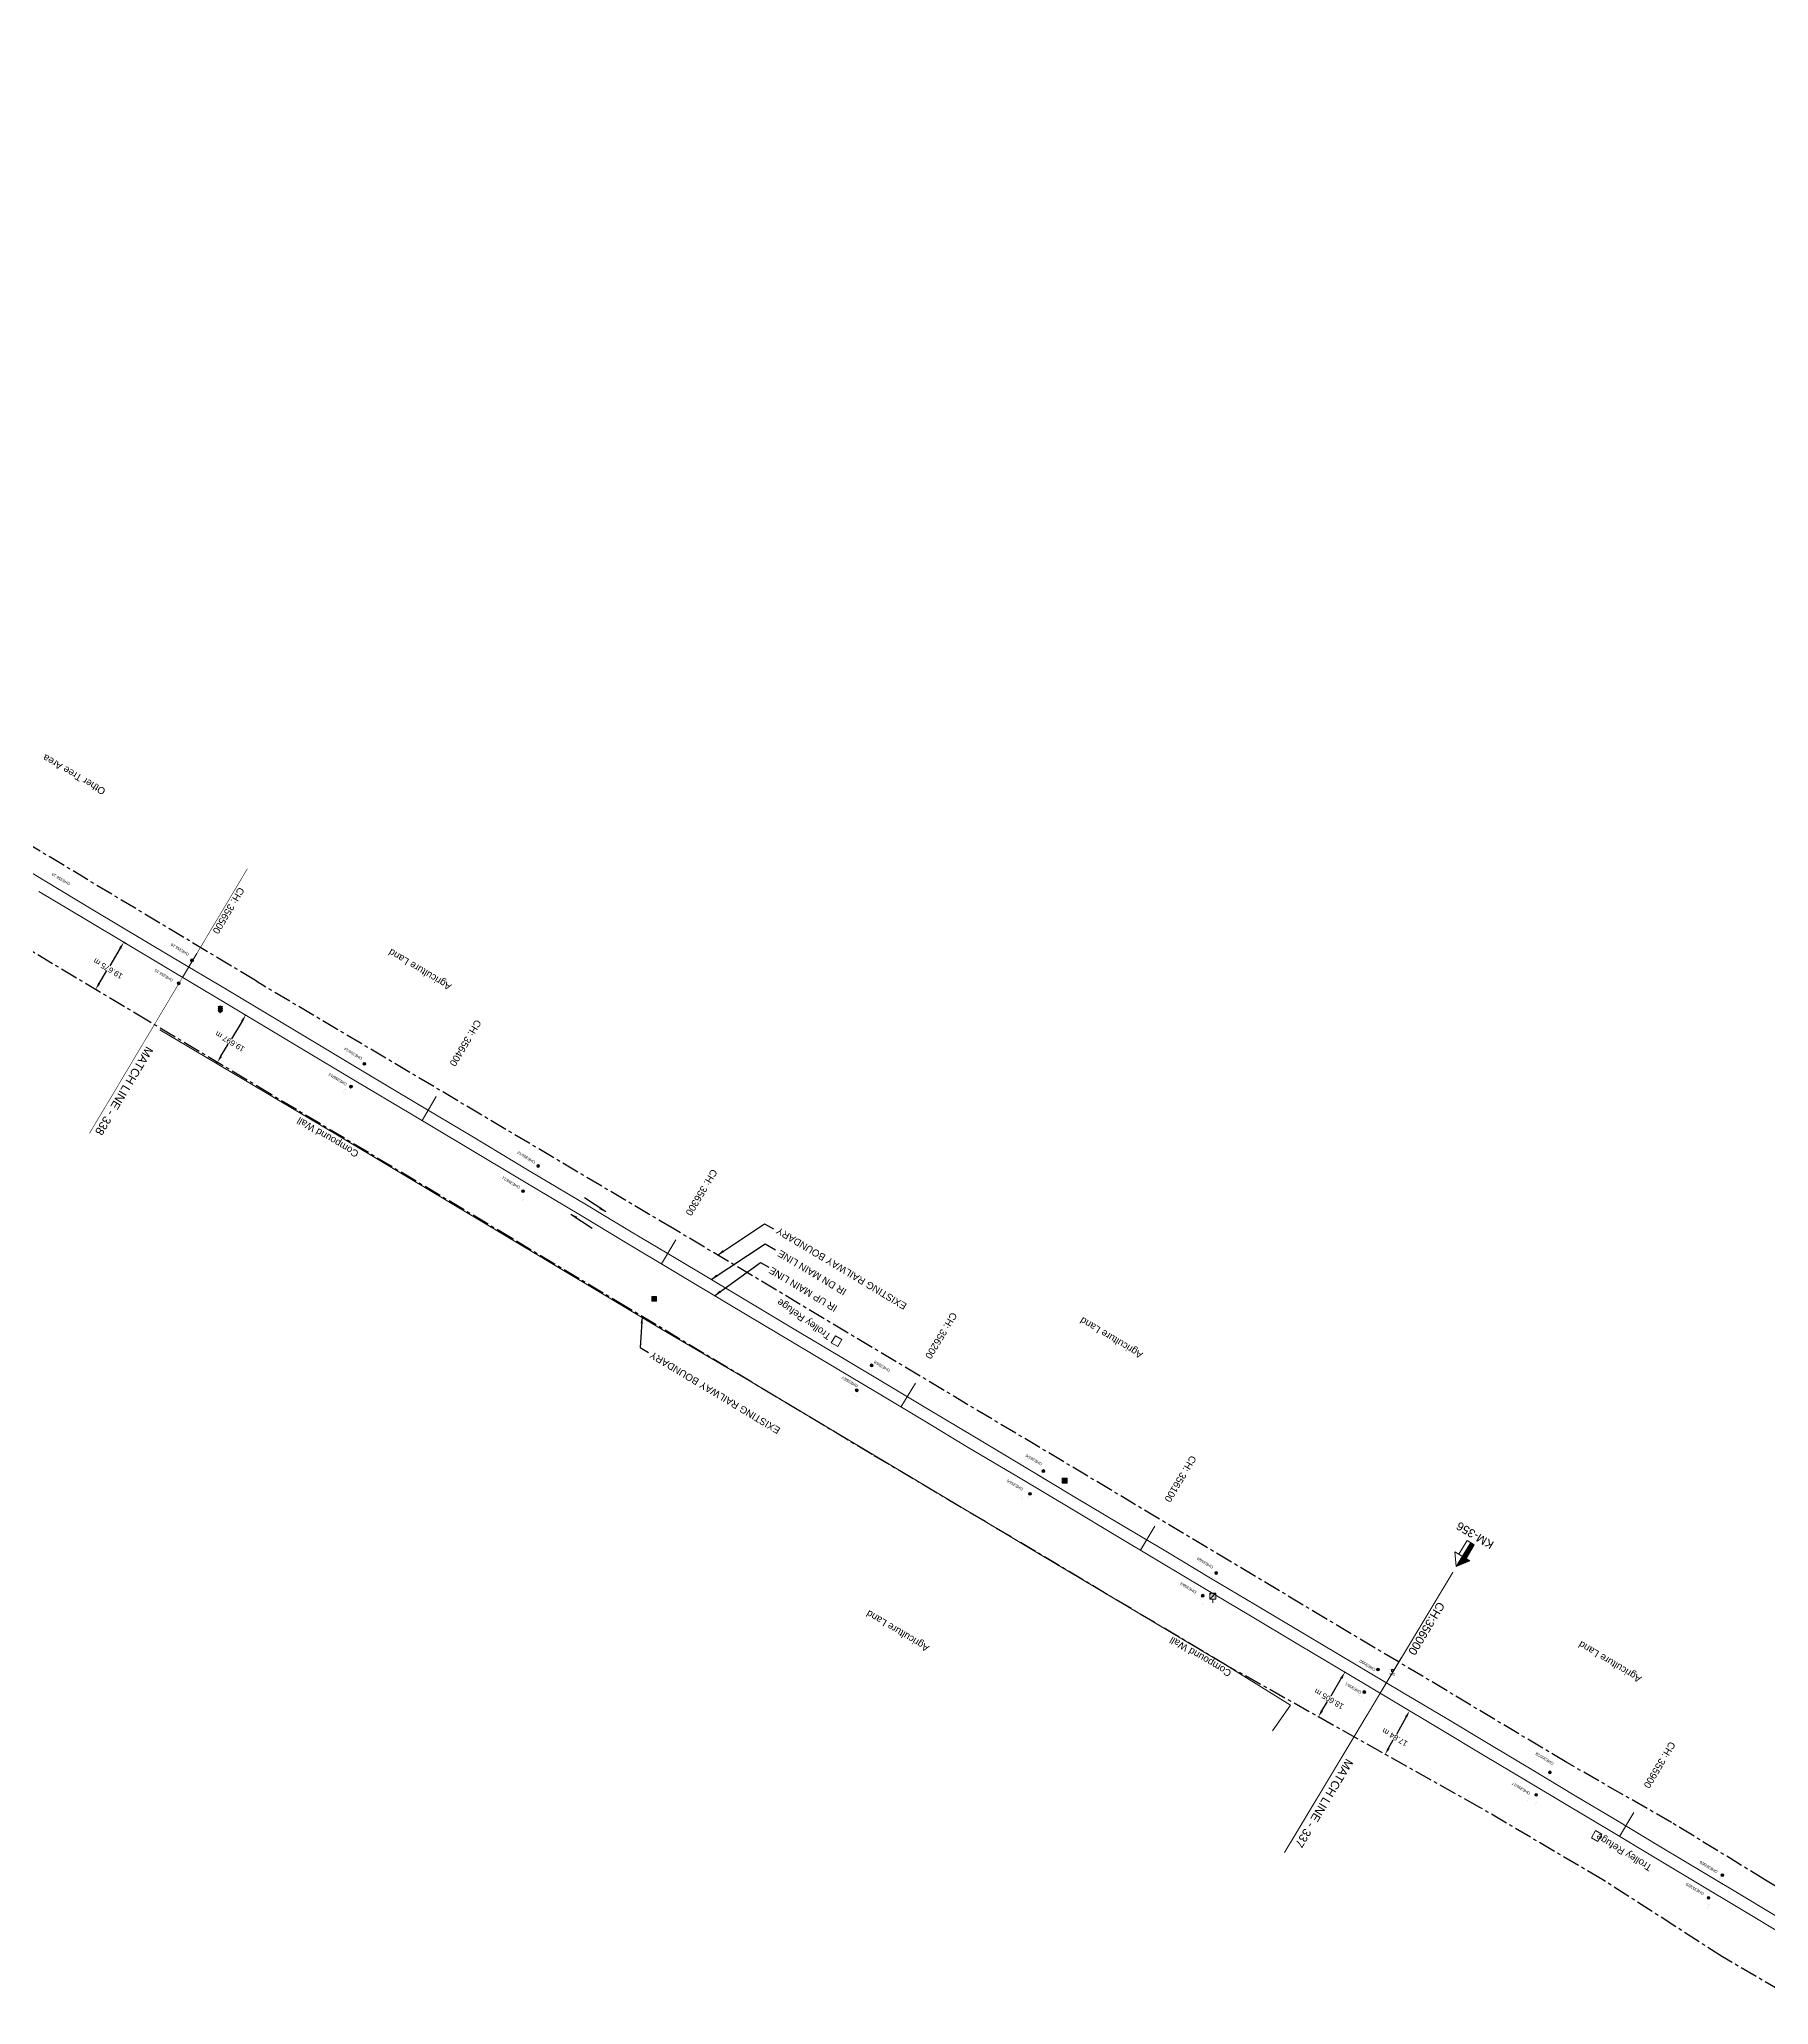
# Model space of a CAD drawing. Header units: metres. Extents: x 593168 to 611286, y 3401475 to 3412398.
# Drawn here: x 597054 to 597673, y 3409625 to 3410329 of the extents above; entities that cross this region are included whole.
import ezdxf
from ezdxf.enums import TextEntityAlignment as Align

# ---------------------------------------------------------------- set-up
doc = ezdxf.new("R2010")
doc.units = ezdxf.units.M
doc.header["$MEASUREMENT"] = 0
doc.linetypes.add('CENTER', pattern=[2, 1.25, -0.25, 0.25, -0.25])
doc.linetypes.add('PHANTOM2', pattern=[1.25, 0.625, -0.125, 0.125, -0.125, 0.125, -0.125])
doc.layers.get('Defpoints').update_dxf_attribs({"lineweight": 0})
for name, color, linetype, lineweight in [('Bench_Mark', 7, 'Continuous', 0), ('Compound Wall', 251, 'Continuous', 0), ('DFCC BOUNDARY', 6, 'CENTER', 0), ('Existing IR Chainage', 7, 'Continuous', 0), ('Existing IR Track', 7, 'Continuous', 0), ('GPS', 251, 'Continuous', 0), ('KM STONE', 7, 'Continuous', 0), ('OHE MAST', 8, 'Continuous', 0), ('OHE MAST TEXT', 8, 'Continuous', 0), ('Side Details', 251, 'Continuous', 0), ('Sign Board', 251, 'Continuous', 0), ('Text1', 251, 'Continuous', 0), ('Trolley Stand', 251, 'Continuous', 0), ('WL', 7, 'Continuous', 0)]:
    doc.layers.add(name, color=color, linetype=linetype, lineweight=lineweight)
doc.layers.add('Existing Railway Boundary', color=7, linetype='CENTER')
doc.layers.add('MATCH LINE', color=7, linetype='Continuous')
doc.styles.add('CUT-FILL', font='cut-fill.shx', dxfattribs={"height": 2})
doc.styles.get("Standard").update_dxf_attribs({"font": 'arial.ttf'})
doc.styles.add('street name', font='tahoma.ttf', dxfattribs={"height": 2})
doc.styles.add('Style-Arial', font='arial.ttf')
doc.dimstyles.new('ISO-25', dxfattribs={"dimtxt": 2.5, "dimasz": 2.5, "dimexe": 1.25, "dimexo": 0.625, "dimtad": 1, "dimtxsty": 'Standard', "dimcen": 2.5, "dimadec": 0, "dimazin": 0, "dimtfac": 1, "dimtmove": 0, "dimatfit": 3, "dimfxl": 1, "dimarcsym": 0})
doc.dimstyles.get("Standard").update_dxf_attribs({"dimtxt": 2.5, "dimasz": 0.18, "dimexe": 0.18, "dimexo": 0.0625, "dimgap": 0.09, "dimtad": 0, "dimtih": 1, "dimtoh": 1, "dimdec": 3, "dimzin": 0, "dimdsep": 46, "dimtxsty": 'Standard', "dimcen": 0.09, "dimaunit": 1, "dimadec": 4, "dimazin": 0, "dimtfac": 1, "dimtdec": 3, "dimtofl": 0, "dimtmove": 0, "dimatfit": 3, "dimfxl": 1, "dimtolj": 1, "dimtzin": 0, "dimarcsym": 0})

# ---------------------------------------------------------------- blocks, each defined once
blk = doc.blocks.new('SIG')
for color, points in [(1, [(-0.22, 0.42, 0.180295), (-0.01, 0.33, -0.00255), (0.01, 0.33, -0.00255), (0.02, 0.33, 0.180295), (0.23, 0.42, -0.002654), (0.25, 0.44, 0.184495), (0.33, 0.65, 1.000001), (-0.32, 0.65, 0.184495), (-0.24, 0.44, -0.002654)]), (2, [(0.23, -0.23, -0.002654), (0.25, -0.21, 0.184495), (0.33, 0.01, 1.000001), (-0.32, 0.01, 0.184495), (-0.24, -0.21, -0.002654), (-0.22, -0.23, 0.180295), (-0.01, -0.32, -0.00255), (0.01, -0.32, -0.00255), (0.02, -0.32, 0.180295)]), (3, [(0.23, -0.88, -0.002654), (0.25, -0.86, 0.184495), (0.33, -0.64, 1.000001), (-0.32, -0.64, 0.184495), (-0.24, -0.86, -0.002654), (-0.22, -0.88, 0.395599)])]:
    blk.add_hatch(color=color).paths.add_polyline_path(points)
for p, q in [((-0.31, 0.98), (-0.32, -0.9)), ((0.33, -0.9), (0.32, 0.98))]:
    blk.add_line(p, q)
for points in [[(-0.31, 0.98), (-0.81, 0.98, 0.198758), (-0.42, 0.41, 0.003814), (-0.31, 0.39, 0.003814)], [(-0.31, 0.33), (-0.81, 0.33, 0.198758), (-0.42, -0.23, 0.003727), (-0.32, -0.26, 0.003727)], [(0.32, 0.98), (0.82, 0.98, -0.198758), (0.44, 0.41, -0.003814), (0.32, 0.39, -0.003814)], [(0.32, 0.33), (0.82, 0.33, -0.198758), (0.44, -0.23, -0.003727), (0.33, -0.26, -0.003727)], [(-0.32, -0.32), (-0.81, -0.32, 0.198758), (-0.42, -0.88, 0.003639), (-0.32, -0.9)], [(0.33, -0.32), (0.82, -0.32, -0.198758), (0.44, -0.88, -0.003639), (0.33, -0.9)]]:
    blk.add_lwpolyline(points, format="xyb")
for centre, radius, start, end in [((0.01, 0.91), 0.324, 12.40488, 167.59512), ((0.01, 0.81), 0.357, 27.75781, 152.24219), ((0.01, -0.9), 0.324, 181.45715, 358.54285)]:
    blk.add_arc(centre, radius, start, end)
blk = doc.blocks.new('WL')
at = {"layer": 'WL'}
for p, q in [((1.07, 3.42), (-1.06, 3.42)), ((-1.06, 3.42), (-1.06, 1.29)), ((-1.06, 1.29), (1.07, 1.29)), ((0, 1.29), (0, 0)), ((1.07, 1.29), (1.07, 3.42))]:
    blk.add_line(p, q, dxfattribs=at)
blk.add_lwpolyline([(-1.06, 1.29), (1.07, 3.42)], dxfattribs=at)
at = {"layer": 'WL', "style": 'CUT-FILL'}
for s, p in [('W', (-0.08, 3.25)), ('L', (0.61, 2.26))]:
    blk.add_text(s, height=0.739, rotation=180, dxfattribs=at).set_placement(p)
blk = doc.blocks.new('GPS')
at = {"const_width": 0.0279}
blk.add_lwpolyline([(0.56, -0.56), (-0.56, -0.56), (-0.56, 0.56), (0.56, 0.56)], close=True, dxfattribs=at)
blk.add_lwpolyline([(0.33, -0.33), (-0.33, -0.33), (-0.33, 0.33), (0.33, 0.33)], close=True)
at = {"style": 'street name'}
blk.add_text('GPS', height=0.868, rotation=180, dxfattribs=at).set_placement((1.07, -0.84, -111.29))
blk = doc.blocks.new('KM POST PLAN')
h = blk.add_hatch(color=256)
h.dxf.hatch_style = 1
h.paths.add_polyline_path([(0, -8.5), (-3, -8.5), (-3, -20), (0, -20)])
h.paths.add_polyline_path([(0, -8.5), (0, 0), (-6.3, -8.5)])
for points in [[(0, 0), (-6.3, -8.5), (6.3, -8.5)], [(0, 0), (0, -20)], [(0, 0), (6.3, -8.5)], [(3, -8.5), (3, -20), (-3, -20), (-3, -8.5)]]:
    blk.add_lwpolyline(points)
at = {"style": 'Style-Arial'}
blk.add_attdef('KM-POST', text='', height=6, dxfattribs=at).set_placement((0, -26, -263.9), align=Align.MIDDLE_CENTER)
blk = doc.blocks.new('OHE MAST')
h = blk.add_hatch(color=256)
h.dxf.hatch_style = 1
edge = h.paths.add_edge_path()
edge.add_arc((0, 0), 0.514, 0, 360)
at = {"const_width": 0.01}
for points in [[(1.5, 3.5), (1.5, 2), (-1.5, 2), (-1.5, 3.5)], [(0, 2), (0, 0)]]:
    blk.add_lwpolyline(points, dxfattribs=at)
blk.add_circle((0, 0), 0.514)
blk = doc.blocks.new('*D183')
at = {"layer": 'Defpoints', "color": 0, "linetype": 'ByBlock', "ltscale": 5, "transparency": 16777216}
for p in [(597544.78, 3409729.83), (597535.94, 3409714.34), (597536.06, 3409714.27)]:
    blk.add_point(p, dxfattribs=at)
at = {"layer": 'DFCC BOUNDARY', "color": 0, "linetype": 'ByBlock', "lineweight": -2, "ltscale": 5, "transparency": 16777216}
for p, q in [((597544.67, 3409729.89), (597544.55, 3409729.96)), ((597543.44, 3409727.72), (597539.96, 3409721.5)), ((597535.95, 3409714.33), (597535.83, 3409714.4)), ((597537.16, 3409716.52), (597538.84, 3409719.5))]:
    blk.add_line(p, q, dxfattribs=at)
at = {"layer": 'DFCC BOUNDARY', "color": 0, "linetype": 'ByBlock', "ltscale": 5, "transparency": 16777216}
for points in [[(597543.08, 3409727.92), (597543.8, 3409727.51), (597544.66, 3409729.9)], [(597536.8, 3409716.72), (597537.53, 3409716.31), (597535.94, 3409714.34)]]:
    blk.add_solid(points, dxfattribs=at)
at = {"layer": 'DFCC BOUNDARY', "color": 0, "linetype": 'ByBlock', "ltscale": 5, "transparency": 16777216, "insert": (597539.4, 3409720.5), "char_height": 2, "attachment_point": 5, "rotation": 149, "style": 'Style-Arial'}
blk.add_mtext('\\A1;17.84 m', dxfattribs=at)
blk = doc.blocks.new('TerminatorOpen_0.5')
at = {"color": 0, "linetype": 'ByBlock', "lineweight": -2}
for q in [(-1, 0.25), (-1, 0), (-1, -0.25)]:
    blk.add_line((0, 0), q, dxfattribs=at)
blk = doc.blocks.new('*D184')
at = {"layer": 'Defpoints', "color": 0, "linetype": 'ByBlock', "ltscale": 5, "transparency": 16777216}
for p in [(597521.18, 3409743.93), (597521.5, 3409743.74), (597511.66, 3409727.95)]:
    blk.add_point(p, dxfattribs=at)
at = {"layer": 'DFCC BOUNDARY', "color": 0, "linetype": 'ByBlock', "lineweight": -2, "ltscale": 5, "transparency": 16777216}
for p, q in [((597521.29, 3409743.87), (597521.61, 3409743.68)), ((597520.22, 3409741.59), (597516.41, 3409735.19)), ((597513.26, 3409729.9), (597515.23, 3409733.22)), ((597511.76, 3409727.88), (597512.09, 3409727.69))]:
    blk.add_line(p, q, dxfattribs=at)
at = {"layer": 'DFCC BOUNDARY', "color": 0, "linetype": 'ByBlock', "ltscale": 5, "transparency": 16777216}
for points in [[(597519.86, 3409741.8), (597520.58, 3409741.38), (597521.5, 3409743.74)], [(597512.9, 3409730.12), (597513.62, 3409729.69), (597511.98, 3409727.76)]]:
    blk.add_solid(points, dxfattribs=at)
at = {"layer": 'DFCC BOUNDARY', "color": 0, "linetype": 'ByBlock', "ltscale": 5, "transparency": 16777216, "insert": (597515.82, 3409734.21), "char_height": 2, "attachment_point": 5, "rotation": 149, "style": 'Style-Arial'}
blk.add_mtext('\\A1;18.605 m', dxfattribs=at)
blk = doc.blocks.new('*D185')
at = {"layer": 'Defpoints', "color": 0, "linetype": 'ByBlock', "ltscale": 5, "transparency": 16777216}
for p in [(597126.88, 3409979.53), (597116.77, 3409962.62), (597117.39, 3409962.25)]:
    blk.add_point(p, dxfattribs=at)
at = {"layer": 'DFCC BOUNDARY', "color": 0, "linetype": 'ByBlock', "lineweight": -2, "ltscale": 5, "transparency": 16777216}
for p, q in [((597126.22, 3409977.01), (597122.45, 3409970.7)), ((597126.99, 3409979.46), (597127.61, 3409979.09)), ((597118.67, 3409964.4), (597121.27, 3409968.74)), ((597116.88, 3409962.56), (597117.5, 3409962.19))]:
    blk.add_line(p, q, dxfattribs=at)
at = {"layer": 'DFCC BOUNDARY', "color": 0, "linetype": 'ByBlock', "ltscale": 5, "transparency": 16777216}
for points in [[(597125.86, 3409977.22), (597126.58, 3409976.8), (597127.5, 3409979.16)], [(597118.32, 3409964.61), (597119.03, 3409964.18), (597117.39, 3409962.25)]]:
    blk.add_solid(points, dxfattribs=at)
at = {"layer": 'DFCC BOUNDARY', "color": 0, "linetype": 'ByBlock', "ltscale": 5, "transparency": 16777216, "insert": (597121.86, 3409969.72), "char_height": 2, "attachment_point": 5, "rotation": 149, "style": 'Style-Arial'}
blk.add_mtext('\\A1;19.697 m', dxfattribs=at)
blk = doc.blocks.new('*D194')
at = {"layer": 'Defpoints', "color": 0, "linetype": 'ByBlock', "ltscale": 5, "transparency": 16777216}
for p in [(597084.76, 3410004.69), (597073.72, 3409988.37), (597074.67, 3409987.8)]:
    blk.add_point(p, dxfattribs=at)
at = {"layer": 'DFCC BOUNDARY', "color": 0, "linetype": 'ByBlock', "lineweight": -2, "ltscale": 5, "transparency": 16777216}
for p, q in [((597082.53, 3410003.11), (597078.77, 3409996.81)), ((597084.66, 3410004.75), (597083.71, 3410005.32)), ((597075, 3409990.52), (597077.59, 3409994.85)), ((597074.56, 3409987.87), (597073.61, 3409988.43))]:
    blk.add_line(p, q, dxfattribs=at)
at = {"layer": 'DFCC BOUNDARY', "color": 0, "linetype": 'ByBlock', "ltscale": 5, "transparency": 16777216}
for points in [[(597082.17, 3410003.33), (597082.89, 3410002.9), (597083.81, 3410005.26)], [(597074.64, 3409990.73), (597075.36, 3409990.3), (597073.72, 3409988.37)]]:
    blk.add_solid(points, dxfattribs=at)
at = {"layer": 'DFCC BOUNDARY', "color": 0, "linetype": 'ByBlock', "ltscale": 5, "transparency": 16777216, "insert": (597078.18, 3409995.83), "char_height": 2, "attachment_point": 5, "rotation": 149, "style": 'Style-Arial'}
blk.add_mtext('\\A1;19.675 m', dxfattribs=at)
blk = doc.blocks.new('BM')
blk.add_hatch(color=256).paths.add_polyline_path([(-0.88, 0.88), (-0.88, -0.88), (0.88, -0.88), (0.88, 0.88)])
for p, q in [((0.88, 0.88), (-0.88, 0.88)), ((-0.88, 0.88), (-0.88, -0.88)), ((0.88, -0.88), (0.88, 0.88)), ((-0.88, -0.88), (0.88, -0.88))]:
    blk.add_line(p, q)

msp = doc.modelspace()

# ---------------------------------------------------------------- linework, layer by layer
at = {"layer": 'Compound Wall'}
for points in [[(597308.8993, 3409847.6452, 256.8318), (597276.4996, 3409866.698, 258.1105), (597160.4196, 3409936.1467, 256.207), (597096.7878, 3409973.896, 256.5229)], [(597308.8993, 3409847.6452, 256.8318), (597392.566, 3409797.7043, 256.9128), (597411.6806, 3409786.2524, 256.8888), (597479.3214, 3409746.0735, 256.7749), (597502.0606, 3409731.903, 256.9728), (597495.5274, 3409722.7836, 257.0378)]]:
    msp.add_polyline3d(points, dxfattribs=at)
at = {"layer": 'Existing IR Chainage', "color": 7, "linetype": 'Continuous', "lineweight": 13, "flags": 128}
for points in [[(597110.0158, 3410001.2598), (597104.8891, 3409992.674)], [(597195.8425, 3409949.9533), (597190.7219, 3409941.3639)], [(597281.6914, 3409898.6322), (597276.5541, 3409890.0527)], [(597367.5509, 3409847.3303), (597362.3974, 3409838.7605)], [(597453.3651, 3409796.024), (597448.2268, 3409787.4451)], [(597541.7988, 3409749.0876), (597534.1051, 3409736.211)], [(597625.0935, 3409693.5254), (597619.9625, 3409684.9421)]]:
    msp.add_lwpolyline(points, dxfattribs=at)
at = {"layer": 'Existing IR Track', "color": 0, "lineweight": 15, "flags": 128}
for points in [[(597679.7048, 3409654.2212), (597665.2543, 3409662.8913), (597650.6936, 3409671.6276), (597634.6315, 3409681.2486), (597618.572, 3409690.868), (597603.6891, 3409699.752), (597588.8424, 3409708.6144), (597573.4558, 3409717.8405), (597558.1391, 3409727.0249), (597541.7736, 3409736.7619), (597524.9718, 3409746.7584), (597507.4593, 3409757.1907), (597489.4256, 3409767.9335), (597473.3709, 3409777.4879), (597457.2742, 3409787.0673), (597441.0167, 3409796.7811), (597424.7684, 3409806.4893), (597406.6938, 3409817.2916), (597388.7127, 3409828.0382), (597372.5528, 3409837.734), (597356.3766, 3409847.4395), (597341.1885, 3409856.4994), (597325.9065, 3409865.6152), (597303.8425, 3409878.7937), (597281.8159, 3409891.9499), (597265.7213, 3409901.557), (597249.63, 3409911.162), (597229.1102, 3409923.4338), (597208.5208, 3409935.7473), (597188.8876, 3409947.4794), (597169.2674, 3409959.2038), (597149.2332, 3409971.2109), (597121.0896, 3409988.0602), (597100.9857, 3410000.0602), (597072.7867, 3410016.8923), (597055.5806, 3410027.2133), (597038.395, 3410037.522)], [(597679.5832, 3409649.2245), (597663.024, 3409659.1644), (597648.4982, 3409667.8837), (597632.3935, 3409677.511), (597616.4569, 3409687.0377), (597601.4375, 3409695.9915), (597586.8537, 3409704.6856), (597571.186, 3409714.0512), (597555.89, 3409723.1945), (597539.5131, 3409732.9797), (597522.8895, 3409742.9123), (597505.2172, 3409753.4436), (597487.0358, 3409764.2785), (597471.1388, 3409773.7611), (597455.1607, 3409783.2922), (597438.8073, 3409793.0867), (597424.0617, 3409801.9183), (597404.4698, 3409813.5769), (597386.4384, 3409824.3034), (597370.3177, 3409833.9976), (597354.0306, 3409843.7919), (597338.9501, 3409852.7604), (597323.4917, 3409861.9536), (597301.6053, 3409875.0555), (597280.5567, 3409887.656), (597263.5134, 3409897.8613), (597247.4762, 3409907.4642), (597226.9088, 3409919.7583), (597206.3414, 3409932.0523), (597186.6716, 3409943.7785), (597166.9585, 3409955.5305), (597147.0014, 3409967.4809), (597118.9275, 3409984.2916), (597098.7566, 3409996.3358), (597070.772, 3410013.0455), (597053.3267, 3410023.451)]]:
    msp.add_lwpolyline(points, dxfattribs=at)
at = {"layer": 'Existing Railway Boundary', "ltscale": 5}
for points in [[(597735.9935, 3409630.0193), (597672.2472, 3409669.316), (597638.5609, 3409689.9403), (597601.0358, 3409711.4096), (597281.034, 3409902.5436), (597133.3977, 3409990.0543), (597132.0371, 3409990.7917), (597131.0243, 3409991.589), (597007.3439, 3410065.7431), (596944.8085, 3410103.8528), (596899.7359, 3410131.6345), (596811.5408, 3410184.2908), (596767.8713, 3410209.0418), (596767.4423, 3410209.5102), (596728.3686, 3410235.1432), (596682.8968, 3410262.013), (596623.1238, 3410297.2414), (596565.7099, 3410328.7441)], [(597686.2089, 3409624.649), (597656.9069, 3409641.7433), (597613.9026, 3409669.4379), (597569.82, 3409695.3454), (597479.3214, 3409746.0735), (597392.5556, 3409797.7127), (597352.0962, 3409821.7131), (597308.8993, 3409847.6452), (597264.2347, 3409874.4636), (597222.9793, 3409899.1035), (597136.5979, 3409950.7611), (597092.6658, 3409977.0471), (597050.8519, 3410002.0375), (596983.9905, 3410040.7405), (596881.1639, 3410103.1404), (596749.9754, 3410180.6048), (596709.1663, 3410204.7714), (596667.2219, 3410230.3128), (596552.5715, 3410300.8278)]]:
    msp.add_lwpolyline(points, dxfattribs=at)
at = {"layer": 'MATCH LINE', "linetype": 'PHANTOM2', "ltscale": 15}
for points, const_width in [([(597128.138, 3410031.6097), (597071.5419, 3409936.8262)], 0.2), ([(597560.2302, 3409779.6021), (597499.8329, 3409679.1225)], 0.4)]:
    msp.add_lwpolyline(points, dxfattribs=dict(at, const_width=const_width))
at = {"layer": 'Trolley Stand'}
for points in [[(597339.7159, 3409860.4059, 258.3504), (597337.3636, 3409861.7346, 258.3604), (597338.873, 3409864.2922, 258.3874), (597341.2253, 3409862.9635, 258.3874)], [(597613.566, 3409685.6976, 258.4634), (597612.1714, 3409683.1058, 258.4674), (597609.9553, 3409684.4279, 258.4554), (597611.3499, 3409687.0196, 258.4554)]]:
    msp.add_polyline3d(points, close=True, dxfattribs=at)

# ---------------------------------------------------------------- block references
at = {"layer": 'Bench_Mark'}
for p in [(597273.942, 3409877.513, 257.194), (597421.081, 3409812.409, 257.194)]:
    msp.add_blockref('BM', p, dxfattribs=at)
at = {"layer": 'GPS'}
msp.add_blockref('GPS', (597538.513, 3409744.297, 259.039), dxfattribs=at)
at = {"layer": 'KM STONE', "xscale": 0.5, "yscale": 0.5, "zscale": 0.5, "rotation": 148.9903102435466}
msp.add_blockref('KM POST PLAN', (597561.441, 3409781.6164), dxfattribs=at).add_auto_attribs({'KM-POST': 'KM-356'})
at = {"layer": 'OHE MAST', "rotation": 149.0208306544456}
for p in [(597108.2788, 3409998.7873), (597103.5063, 3409990.5838), (597170.0706, 3409961.7078), (597165.2648, 3409953.5527), (597232.3633, 3409925.1228), (597226.9513, 3409916.1089), (597351.864, 3409853.6761), (597346.5386, 3409844.7659), (597413.4247, 3409815.8289), (597408.6202, 3409807.6854), (597475.3683, 3409779.3067), (597470.5638, 3409771.1632), (597533.3547, 3409744.7359), (597528.4612, 3409736.6638), (597594.9558, 3409707.8603), (597590.0499, 3409699.8463), (597656.8188, 3409671.0446), (597651.8378, 3409662.9498)]:
    msp.add_blockref('OHE MAST', p, dxfattribs=at)
at = {"layer": 'Sign Board', "xscale": 0.9997078270086153, "yscale": 0.9997078270086153, "zscale": 0.9997078270086153}
msp.add_blockref('SIG', (597118.4108, 3409981.219, 258.2794), dxfattribs=at)
at = {"layer": 'WL', "xscale": 0.9997078270086153, "yscale": 0.9997078270086153, "zscale": 0.9997078270086153}
msp.add_blockref('WL', (597474.1593, 3409768.6634, 257.8665), dxfattribs=at)

# ---------------------------------------------------------------- texts
at = {"layer": 'Existing IR Chainage', "color": 7, "lineweight": 0, "attachment_point": 6, "style": 'Style-Arial'}
for s, insert, char_height, rotation, line_spacing_factor in [('CH: 356500', (597116.5918, 3410008.6012), 2.5, 239.1581926, 0.60036), ('CH: 356400', (597201.5268, 3409961.1601), 2.5, 239.1988099, 0.60036), ('CH: 356300', (597286.1137, 3409907.6398), 2.5, 239.0873089, 0.60036), ('CH: 356200', (597371.9902, 3409856.3296), 2.5, 238.9794449, 0.60036), ('CH: 356100', (597457.7884, 3409805.0312), 2.5, 239.0812742, 0.60036), ('CH:356000', (597545.3175, 3409750.2976), 3, 239.1417712, 0.6003), ('CH: 355900', (597629.5092, 3409702.5362), 2.5, 239.1294406, 0.60036)]:
    msp.add_mtext(s, dxfattribs=dict(at, insert=insert, char_height=char_height, rotation=rotation, line_spacing_factor=line_spacing_factor))
at = {"layer": 'Existing IR Track', "color": 7, "lineweight": -3}
for s, p in [('IR DN MAIN LINE', (597318.5542, 3409894.0783)), ('IR UP MAIN LINE', (597315.3957, 3409888.0644))]:
    msp.add_text(s, height=2.5, rotation=149, dxfattribs=at).set_placement(p, align=Align.MIDDLE_RIGHT)
at = {"layer": 'Existing Railway Boundary', "linetype": 'Continuous', "ltscale": 5}
for p in [(597318.6612, 3409903.3104, 613.7163), (597273.3279, 3409858.783, 613.7163)]:
    msp.add_text('EXISTING RAILWAY BOUNDARY', height=2.5, rotation=149, dxfattribs=at).set_placement(p, align=Align.RIGHT)
at = {"layer": 'MATCH LINE', "linetype": 'Continuous'}
for s, p in [('MATCH LINE - 338', (597091.9436, 3409968.2406)), ('MATCH LINE - 337', (597522.0681, 3409713.0297))]:
    msp.add_text(s, height=3, rotation=239.0346667, dxfattribs=at).set_placement(p)
at = {"layer": 'OHE MAST TEXT'}
for s, p in [('OHE356.18', (597064.6737, 3410026.4097, 260.029)), ('OHE356.16', (597107.3106, 3410001.2045, 259.899)), ('OHE356.15', (597101.5692, 3409991.9539, 258.105)), ('OHE356/14', (597169.4254, 3409963.8837, 258.085)), ('OHE356/13', (597163.8931, 3409954.6812, 258.07)), ('OHE356/12', (597231.4753, 3409926.7347, 258.007)), ('OHE356/11', (597225.9976, 3409917.7219, 257.966)), ('OHE356/8', (597358.6042, 3409852.106, 258.076)), ('OHE356/7', (597347.0731, 3409846.5444, 257.992)), ('OHE356/6', (597413.0687, 3409818.5567, 258.061)), ('OHE356/5', (597406.2446, 3409809.5825, 257.987)), ('OHE356/4', (597474.4179, 3409781.6789, 258.192)), ('OHE356/3', (597468.4262, 3409772.7047, 258.117)), ('OHE356/2', (597532.6036, 3409745.0062, 258.28)), ('OHE356/1', (597527.569, 3409736.8195, 258.09)), ('OHE355/28', (597596.4416, 3409711.346, 257.348)), ('OHE355/27', (597588.0445, 3409700.6619, 257.214)), ('OHE355/26', (597655.208, 3409672.5336, 258.344)), ('OHE355/25', (597650.3237, 3409664.6753, 258.356))]:
    msp.add_text(s, height=1, rotation=149, dxfattribs=at).set_placement(p)
at = {"layer": 'Side Details'}
for p in [(597201.4847, 3409989.9875, 156.3202), (597449.319, 3409858.0618, 156.3202), (597372.7267, 3409753.0435, 312.6404), (597628.0286, 3409741.9849, 156.3202)]:
    msp.add_text('Agriculture Land', height=2.5, rotation=149, dxfattribs=at).set_placement(p)
at = {"layer": 'Text1'}
for s, rotation, p in [('Other Tree Area', 149.7733763, (597077.5348, 3410060.0415, 156.3202)), ('Other Tree Area', 149.7733763, (597077.5348, 3410060.0415, 156.3202)), ('Compound Wall', 149.5985478, (597168.2832, 3409930.1732, 156.3202)), ('Compound Wall', 149.5985478, (597168.2832, 3409930.1732, 156.3202)), ('Trolley Refuge', 145.0651476, (597337.6327, 3409864.6675, -0.5208)), ('Trolley Refuge', 145.0651476, (597337.6327, 3409864.6675, -0.5208)), ('Compound Wall', 149.5985478, (597481.0912, 3409744.0842, 156.3202)), ('Compound Wall', 149.5985478, (597481.0912, 3409744.0842, 156.3202)), ('Trolley Refuge', 149, (597631.8922, 3409674.4236, 257.9465)), ('Trolley Refuge', 149, (597631.8922, 3409674.4236, 257.9465))]:
    msp.add_text(s, height=2.5, rotation=rotation, dxfattribs=at).set_placement(p)

# ---------------------------------------------------------------- dimensions: what is measured, and where the dimension line sits
at = {"layer": 'DFCC BOUNDARY', "color": 7, "linetype": 'ByBlock', "ltscale": 5}
for base, p1, p2, angle, picture, middle in [((597073.7195, 3409988.3705), (597084.7643, 3410004.6907), (597074.6707, 3409987.802), 239.1350241, '*D194', (597078.1784, 3409995.831)), ((597117.3906, 3409962.2535), (597126.8834, 3409979.5275), (597116.77, 3409962.6248), 239.1065488, '*D185', (597121.8588, 3409969.7213)), ((597521.502, 3409743.7391), (597511.6556, 3409727.9489), (597521.1798, 3409743.9312), 59.2083121, '*D184', (597515.8217, 3409734.2071)), ((597535.9399, 3409714.3366), (597544.7815, 3409729.8319), (597536.0585, 3409714.2701), 240.7276121, '*D183', (597539.3962, 3409720.5027))]:
    dim = msp.add_linear_dim(base=base, p1=p1, p2=p2, angle=angle, dimstyle='Standard', override={"dimtxt": 2, "dimasz": 2.5, "dimexe": 0.125, "dimexo": 0.125, "dimgap": 0.125, "dimtad": 1, "dimtih": 0, "dimtoh": 0, "dimdec": 3, "dimzin": 11, "dimpost": ' m', "dimtxsty": 'Style-Arial', "dimsah": 1, "dimadec": 4, "dimazin": 3, "dimtmove": 2, "dimatfit": 1, "dimldrblk": 'TerminatorOpen_0.5', "dimfrac": 2, "dimtzin": 11}, dxfattribs=at)
    dim.commit()
    dim.dimension.update_dxf_attribs({"geometry": picture, "text_midpoint": middle, "dimtype": 129, "text_rotation": 149})

# ---------------------------------------------------------------- leaders
at = {"layer": 'Existing IR Track', "color": 7, "lineweight": -3}
for points, override in [([(597256.5752, 3409908.6495), (597248.9147, 3409913.678)], {"dimtxt": 3, "dimasz": 2.5, "dimtad": 0, "dimdec": 3, "dimzin": 2, "dimtdec": 3}), ([(597244.0793, 3409907.9114), (597251.7398, 3409902.8829)], {"dimtxt": 3, "dimasz": 2.5, "dimtad": 0, "dimdec": 3, "dimzin": 2, "dimtdec": 3}), ([(597294.3559, 3409884.4599, 1137.655), (597313.7683, 3409897.2686, 1137.655), (597317.3654, 3409895.0438, 1137.655)], {"dimtxt": 3, "dimasz": 2.5, "dimgap": 0.625, "dimtad": 0, "dimdec": 3, "dimzin": 2, "dimtdec": 3}), ([(597295.5975, 3409878.652, 1137.655), (597312.0091, 3409890.5937, 1137.655), (597314.9818, 3409888.8151, 1137.655)], {"dimtxt": 3, "dimasz": 2.5, "dimgap": 0.625, "dimtad": 0, "dimdec": 3, "dimzin": 2, "dimtdec": 3})]:
    msp.add_leader(points, dimstyle='ISO-25', override=override, dxfattribs=at)
at = {"layer": 'Existing Railway Boundary', "linetype": 'Continuous', "ltscale": 5}
for points in [[(597296.6396, 3409893.2225), (597313.5102, 3409904.3804), (597316.744, 3409902.6238)], [(597269.6244, 3409871.2274), (597268.9271, 3409860.0316), (597271.8862, 3409858.2491)]]:
    msp.add_leader(points, dimstyle='ISO-25', override={"dimtxt": 3, "dimasz": 2.5, "dimgap": 0.625, "dimtad": 0, "dimdec": 3, "dimzin": 2, "dimtdec": 3}, dxfattribs=at)

doc.saveas('drawing.dxf')
